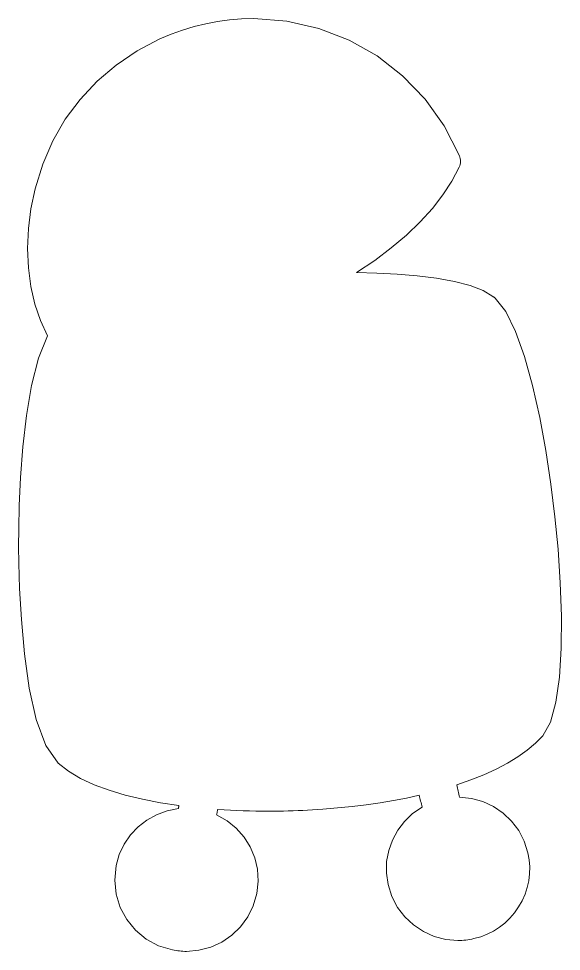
# Model space of a CAD drawing. Header units: inches. Extents: x 4.45 to 6.55, y 2.44 to 6.06.
import ezdxf

# ---------------------------------------------------------------- set-up
doc = ezdxf.new("R2010")
doc.units = ezdxf.units.IN
doc.header["$MEASUREMENT"] = 0
doc.layers.add('Layer 1', color=7, linetype='Continuous')

# ---------------------------------------------------------------- blocks, each defined once
blk = doc.blocks.new('block 2')
at = {"layer": 'Layer 1', "lineweight": 0}
blk.add_lwpolyline([(6.5282, 4.1269), (6.5126, 4.2533), (6.4929, 4.3835), (6.4692, 4.5126), (6.4416, 4.6359), (6.4104, 4.7487), (6.3757, 4.846), (6.3377, 4.9232), (6.2965, 4.9755), (6.2953, 4.9764), (6.2942, 4.9773), (6.2931, 4.978), (6.2919, 4.9787), (6.2908, 4.9794), (6.2898, 4.9799), (6.2888, 4.9804), (6.2878, 4.9809), (6.2877, 4.981), (6.2875, 4.9811), (6.2874, 4.9811), (6.2873, 4.9812), (6.2872, 4.9812), (6.287, 4.9813), (6.2869, 4.9814), (6.2868, 4.9814), (6.2492, 5.0052), (6.1987, 5.0247), (6.1378, 5.0404), (6.0687, 5.0527), (5.9938, 5.0619), (5.9156, 5.0684), (5.8364, 5.0727), (5.7585, 5.075), (5.8286, 5.1221), (5.8932, 5.1707), (5.9522, 5.2206), (6.0053, 5.2716), (6.0525, 5.3236), (6.0936, 5.3764), (6.1283, 5.4299), (6.1566, 5.4838), (6.1588, 5.4892), (6.1604, 5.4947), (6.1614, 5.5003), (6.1618, 5.5059), (6.1616, 5.5116), (6.1608, 5.5172), (6.1594, 5.5227), (6.1575, 5.5281), (6.0984, 5.6438), (6.0244, 5.7477), (5.9371, 5.8387), (5.8381, 5.9156), (5.7291, 5.9774), (5.6118, 6.0228), (5.4878, 6.0509), (5.3589, 6.0605), (5.3119, 6.0593), (5.2653, 6.0556), (5.219, 6.0494), (5.1732, 6.0408), (5.1279, 6.0297), (5.0831, 6.0161), (5.0388, 6.0002), (4.9951, 5.9818), (4.9062, 5.9353), (4.8246, 5.8805), (4.7507, 5.8176), (4.6849, 5.7473), (4.6276, 5.6699), (4.5791, 5.5859), (4.5398, 5.4957), (4.51, 5.3998), (4.494, 5.3227), (4.4845, 5.2453), (4.4814, 5.1686), (4.4846, 5.0936), (4.4941, 5.0212), (4.5097, 4.9524), (4.5314, 4.8882), (4.5591, 4.8296), (4.5239, 4.7425), (4.4969, 4.6369), (4.477, 4.5198), (4.4631, 4.3984), (4.4541, 4.2797), (4.4491, 4.171), (4.447, 4.0792), (4.4465, 4.0116), (4.4473, 3.9469), (4.4503, 3.8484), (4.457, 3.7274), (4.469, 3.5948), (4.4878, 3.4617), (4.5147, 3.3392), (4.5514, 3.2383), (4.5993, 3.1701), (4.6396, 3.1389), (4.6867, 3.111), (4.7397, 3.0863), (4.7979, 3.0646), (4.8606, 3.0457), (4.9271, 3.0297), (4.9967, 3.0163), (5.0687, 3.0053), (5.0684, 3.0038), (5.0681, 3.0024), (5.0679, 3.0009), (5.0676, 2.9994), (5.0673, 2.9979), (5.067, 2.9964), (5.0667, 2.9949), (5.0664, 2.9934), (5.0231, 2.985), (4.9821, 2.97), (4.9442, 2.949), (4.9101, 2.9226), (4.8805, 2.8912), (4.8559, 2.8553), (4.8371, 2.8154), (4.8247, 2.7721), (4.8194, 2.716), (4.8252, 2.6616), (4.8412, 2.6102), (4.8666, 2.5631), (4.9005, 2.5217), (4.9419, 2.4873), (4.99, 2.4612), (5.0439, 2.4448), (5.0507, 2.4435), (5.0575, 2.4424), (5.0643, 2.4415), (5.071, 2.4408), (5.0778, 2.4402), (5.0845, 2.4398), (5.0912, 2.4395), (5.0979, 2.4395), (5.146, 2.4437), (5.1919, 2.4559), (5.2347, 2.4756), (5.2735, 2.502), (5.3075, 2.5347), (5.3357, 2.573), (5.3573, 2.6163), (5.3712, 2.6639), (5.3765, 2.7116), (5.3736, 2.7582), (5.3631, 2.8029), (5.3456, 2.8448), (5.3215, 2.8833), (5.2913, 2.9175), (5.2557, 2.9465), (5.2151, 2.9696), (5.2156, 2.9722), (5.216, 2.9748), (5.2165, 2.9774), (5.217, 2.98), (5.2175, 2.9826), (5.218, 2.9852), (5.2185, 2.9878), (5.219, 2.9903), (5.2438, 2.9888), (5.2686, 2.9874), (5.2934, 2.9862), (5.3181, 2.9853), (5.3427, 2.9846), (5.3672, 2.9841), (5.3916, 2.9838), (5.4158, 2.9837), (5.4354, 2.9837), (5.4549, 2.9839), (5.4742, 2.9842), (5.4933, 2.9847), (5.5123, 2.9852), (5.531, 2.9859), (5.5496, 2.9867), (5.5679, 2.9876), (5.6268, 2.9912), (5.6845, 2.996), (5.7409, 3.0017), (5.796, 3.0085), (5.8497, 3.0163), (5.9019, 3.0251), (5.9526, 3.0348), (6.0017, 3.0455), (6.0031, 3.0398), (6.0044, 3.0341), (6.0057, 3.0284), (6.007, 3.0226), (6.0084, 3.0169), (6.0097, 3.0112), (6.011, 3.0055), (6.0123, 2.9998), (5.9759, 2.9745), (5.9443, 2.9442), (5.918, 2.9097), (5.8974, 2.8716), (5.8829, 2.8307), (5.875, 2.7878), (5.8739, 2.7435), (5.8803, 2.6987), (5.8951, 2.6523), (5.9172, 2.6103), (5.9456, 2.5733), (5.9794, 2.5418), (6.0178, 2.5164), (6.0599, 2.4975), (6.1049, 2.4858), (6.1519, 2.4818), (6.1595, 2.4819), (6.1672, 2.4822), (6.1749, 2.4827), (6.1826, 2.4835), (6.1903, 2.4844), (6.1981, 2.4856), (6.2058, 2.4871), (6.2136, 2.4887), (6.2402, 2.4961), (6.2657, 2.506), (6.29, 2.5182), (6.3128, 2.5328), (6.3341, 2.5495), (6.3538, 2.5683), (6.3716, 2.5891), (6.3875, 2.6118), (6.4011, 2.636), (6.4122, 2.6611), (6.4207, 2.6869), (6.4266, 2.7133), (6.4298, 2.7402), (6.4304, 2.7674), (6.4283, 2.7946), (6.4235, 2.8219), (6.409, 2.8673), (6.3876, 2.9086), (6.36, 2.945), (6.3271, 2.9762), (6.2896, 3.0016), (6.2484, 3.0207), (6.2043, 3.0329), (6.158, 3.0377), (6.1566, 3.0436), (6.1552, 3.0496), (6.1539, 3.0556), (6.1525, 3.0616), (6.1511, 3.0676), (6.1497, 3.0736), (6.1483, 3.0796), (6.1469, 3.0856), (6.2015, 3.1047), (6.2527, 3.1252), (6.3003, 3.1472), (6.3444, 3.1704), (6.3846, 3.195), (6.4208, 3.2208), (6.4529, 3.2478), (6.4807, 3.276), (6.5107, 3.3287), (6.5321, 3.4063), (6.5457, 3.5041), (6.5524, 3.6171), (6.5532, 3.7407), (6.5488, 3.8701), (6.5402, 4.0004), (6.5282, 4.1269), (6.5282, 4.1269)], dxfattribs=at)

msp = doc.modelspace()

# ---------------------------------------------------------------- block references
at = {"layer": 'Layer 1'}
msp.add_blockref('block 2', (0, 0), dxfattribs=at)

doc.saveas('drawing.dxf')
